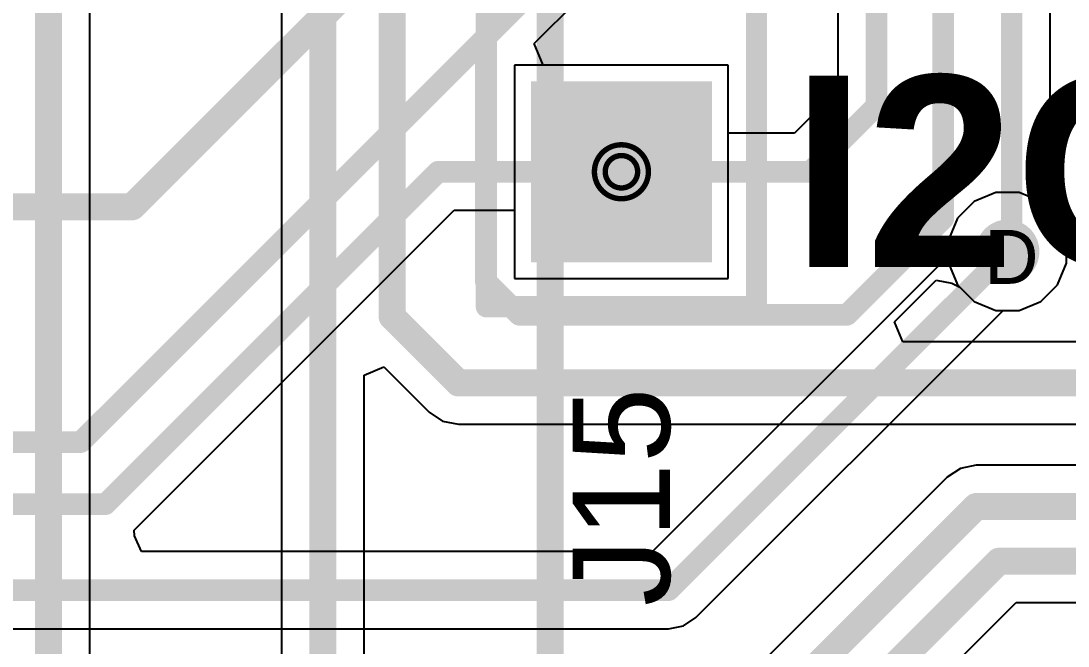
# Model space of a CAD drawing. Header units: inches. Extents: x -11 to 5428, y 0 to 5423.
# Drawn here: x 167.02 to 176.87, y 32.24 to 38.12 of the extents above; entities that cross this region are included whole.
import ezdxf

# ---------------------------------------------------------------- set-up
doc = ezdxf.new("R2010")
doc.units = ezdxf.units.IN
for name, color, linetype in [('Bottom Layer', 5, 'Continuous'), ('Bottom Solder', 6, 'Continuous'), ('Dimension', 6, 'Continuous'), ('Drill Drawing', 1, 'Continuous'), ('GND', 16, 'Continuous'), ('Multi-Layer', 9, 'Continuous'), ('Pad Holes', 156, 'Continuous'), ('PWR', 76, 'Continuous'), ('Top Layer', 1, 'Continuous'), ('Top Overlay', 2, 'Continuous'), ('Top Solder', 216, 'Continuous'), ('Via Holes', 16, 'Continuous')]:
    doc.layers.add(name, color=color, linetype=linetype)
doc.styles.add('Arial', font='', dxfattribs={"height": 0.2})
doc.styles.add('Arial_Bold', font='', dxfattribs={"height": 0.2})
doc.styles.get('Arial').set_extended_font_data('Arial')
doc.styles.get('Arial_Bold').set_extended_font_data('Arial', bold=True)

# ---------------------------------------------------------------- blocks, each defined once
blk = doc.blocks.new('HDR1X3__415')
at = {"layer": 'Bottom Layer'}
blk.add_hatch(color=5, dxfattribs=at).paths.add_polyline_path([(-0.75, 0.75), (0.75, 0.75), (0.75, -0.75), (-0.75, -0.75)])
h = blk.add_hatch(color=5, dxfattribs=at)
edge = h.paths.add_edge_path()
edge.add_arc((2.54, 0), 0.75, 0, 360)
h = blk.add_hatch(color=5, dxfattribs=at)
edge = h.paths.add_edge_path()
edge.add_arc((5.08, 0), 0.75, 0, 360)
at = {"layer": 'Bottom Solder'}
blk.add_hatch(color=6, dxfattribs=at).paths.add_polyline_path([(-0.8516, 0.8516), (0.8516, 0.8516), (0.8516, -0.8516), (-0.8516, -0.8516)])
h = blk.add_hatch(color=6, dxfattribs=at)
edge = h.paths.add_edge_path()
edge.add_arc((2.54, 0), 0.8516, 0, 360)
h = blk.add_hatch(color=6, dxfattribs=at)
edge = h.paths.add_edge_path()
edge.add_arc((5.08, 0), 0.8516, 0, 360)
at = {"layer": 'GND'}
blk.add_hatch(color=16, dxfattribs=at).paths.add_polyline_path([(-0.75, 0.75), (0.75, 0.75), (0.75, -0.75), (-0.75, -0.75)])
h = blk.add_hatch(color=16, dxfattribs=at)
edge = h.paths.add_edge_path()
edge.add_arc((2.54, 0), 0.75, 0, 360)
h = blk.add_hatch(color=16, dxfattribs=at)
edge = h.paths.add_edge_path()
edge.add_arc((5.08, 0), 0.75, 0, 360)
at = {"layer": 'Multi-Layer'}
blk.add_hatch(color=9, dxfattribs=at).paths.add_polyline_path([(-0.75, 0.75), (0.75, 0.75), (0.75, -0.75), (-0.75, -0.75)])
h = blk.add_hatch(color=9, dxfattribs=at)
edge = h.paths.add_edge_path()
edge.add_arc((2.54, 0), 0.75, 0, 360)
h = blk.add_hatch(color=9, dxfattribs=at)
edge = h.paths.add_edge_path()
edge.add_arc((5.08, 0), 0.75, 0, 360)
at = {"layer": 'Pad Holes'}
h = blk.add_hatch(color=7, dxfattribs=at)
edge = h.paths.add_edge_path()
edge.add_arc((0, 0), 0.45, 0, 360)
h = blk.add_hatch(color=7, dxfattribs=at)
edge = h.paths.add_edge_path()
edge.add_arc((2.54, 0), 0.45, 0, 360)
h = blk.add_hatch(color=7, dxfattribs=at)
edge = h.paths.add_edge_path()
edge.add_arc((5.08, 0), 0.45, 0, 360)
at = {"layer": 'PWR'}
blk.add_hatch(color=76, dxfattribs=at).paths.add_polyline_path([(-0.75, 0.75), (0.75, 0.75), (0.75, -0.75), (-0.75, -0.75)])
h = blk.add_hatch(color=76, dxfattribs=at)
edge = h.paths.add_edge_path()
edge.add_arc((2.54, 0), 0.75, 0, 360)
h = blk.add_hatch(color=76, dxfattribs=at)
edge = h.paths.add_edge_path()
edge.add_arc((5.08, 0), 0.75, 0, 360)
at = {"layer": 'Top Layer'}
blk.add_hatch(color=1, dxfattribs=at).paths.add_polyline_path([(-0.75, 0.75), (0.75, 0.75), (0.75, -0.75), (-0.75, -0.75)])
h = blk.add_hatch(color=1, dxfattribs=at)
edge = h.paths.add_edge_path()
edge.add_arc((2.54, 0), 0.75, 0, 360)
h = blk.add_hatch(color=1, dxfattribs=at)
edge = h.paths.add_edge_path()
edge.add_arc((5.08, 0), 0.75, 0, 360)
at = {"layer": 'Top Solder'}
blk.add_hatch(color=216, dxfattribs=at).paths.add_polyline_path([(-0.8516, 0.8516), (0.8516, 0.8516), (0.8516, -0.8516), (-0.8516, -0.8516)])
h = blk.add_hatch(color=216, dxfattribs=at)
edge = h.paths.add_edge_path()
edge.add_arc((2.54, 0), 0.8516, 0, 360)
h = blk.add_hatch(color=216, dxfattribs=at)
edge = h.paths.add_edge_path()
edge.add_arc((5.08, 0), 0.8516, 0, 360)
at = {"layer": 'Top Overlay'}
for points in [[(-1.27, 1.27, 0.2, 0.2, 0), (-1.27, -1.27, 0.2, 0.2, 0)], [(-1.27, 1.27, 0.2, 0.2, 0), (6.35, 1.27, 0.2, 0.2, 0)], [(6.35, 1.27, 0.2, 0.2, 0), (6.35, -1.27, 0.2, 0.2, 0)], [(-1.27, -1.27, 0.2, 0.2, 0), (6.35, -1.27, 0.2, 0.2, 0)]]:
    blk.add_lwpolyline(points, format="xyseb", dxfattribs=at)
for points in [[(-1.32, 1.27, 0.1, 0.1, 1), (-1.22, 1.27, 0.1, 0.1, 1)], [(-1.32, 1.27, 0.1, 0.1, 1), (-1.22, 1.27, 0.1, 0.1, 1)], [(6.3, 1.27, 0.1, 0.1, 1), (6.4, 1.27, 0.1, 0.1, 1)], [(6.3, 1.27, 0.1, 0.1, 1), (6.4, 1.27, 0.1, 0.1, 1)], [(-1.32, -1.27, 0.1, 0.1, 1), (-1.22, -1.27, 0.1, 0.1, 1)], [(-1.32, -1.27, 0.1, 0.1, 1), (-1.22, -1.27, 0.1, 0.1, 1)], [(6.3, -1.27, 0.1, 0.1, 1), (6.4, -1.27, 0.1, 0.1, 1)], [(6.3, -1.27, 0.1, 0.1, 1), (6.4, -1.27, 0.1, 0.1, 1)]]:
    blk.add_lwpolyline(points, format="xyseb", close=True, dxfattribs=at)

msp = doc.modelspace()

# ---------------------------------------------------------------- hatches: boundary and pattern name
at = {"layer": 'Bottom Layer'}
h = msp.add_hatch(color=5, dxfattribs=at)
edge = h.paths.add_edge_path()
edge.add_arc((176.3014, 35.953), 0.3, 0, 360)
at = {"layer": 'GND'}
h = msp.add_hatch(color=16, dxfattribs=at)
edge = h.paths.add_edge_path()
edge.add_arc((176.3014, 35.953), 0.3, 0, 360)
at = {"layer": 'PWR'}
h = msp.add_hatch(color=76, dxfattribs=at)
edge = h.paths.add_edge_path()
edge.add_arc((176.3014, 35.953), 0.3, 0, 360)
at = {"layer": 'Top Layer'}
h = msp.add_hatch(color=1, dxfattribs=at)
edge = h.paths.add_edge_path()
edge.add_arc((176.3014, 35.953), 0.3, 0, 360)
at = {"layer": 'Via Holes'}
h = msp.add_hatch(color=7, dxfattribs=at)
edge = h.paths.add_edge_path()
edge.add_arc((176.3014, 35.953), 0.15, 0, 360)

# ---------------------------------------------------------------- linework, layer by layer
at = {"layer": 'Bottom Layer'}
for p, q in [((174.7063, 43.9783), (174.7063, 37.4732)), ((176.7032, 36.3347), (176.7032, 41.9167)), ((169.4732, 40.0641), (169.4732, 32.0596)), ((167.6729, 31.3752), (167.6729, 38.5512)), ((171.8507, 37.9102), (172.2608, 38.3204)), ((171.9349, 37.707), (171.8507, 37.9102)), ((173.6747, 37.707), (171.9349, 37.707)), ((173.6747, 37.0656), (173.6747, 37.707)), ((174.7063, 37.4732), (174.2987, 37.0656)), ((174.2987, 37.0656), (173.6747, 37.0656)), ((176.7711, 36.2668), (176.7032, 36.3347)), ((176.8554, 36.0632), (176.7711, 36.2668)), ((176.8554, 35.8428), (176.8554, 36.0632)), ((176.7711, 35.6392), (176.8554, 35.8428)), ((175.2396, 35.2918), (175.6308, 35.6829)), ((175.6308, 35.6829), (175.7769, 35.6539)), ((175.7769, 35.6539), (175.8531, 35.6179)), ((175.8531, 35.6179), (175.9876, 35.4834)), ((176.6152, 35.4834), (176.7711, 35.6392)), ((175.9876, 35.4834), (176.1912, 35.399)), ((176.4116, 35.399), (176.6152, 35.4834)), ((176.1912, 35.399), (176.4116, 35.399)), ((175.3174, 35.104), (175.2396, 35.2918)), ((193.2199, 35.104), (175.3174, 35.104)), ((170.2501, 34.7889), (170.4378, 34.8667)), ((170.4378, 34.8667), (170.8636, 34.4409)), ((170.2501, 31.8987), (170.2501, 34.7889)), ((170.8636, 34.4409), (170.9897, 34.3567)), ((170.9897, 34.3567), (171.1383, 34.3271)), ((171.1383, 34.3271), (193.3808, 34.3271)), ((175.8588, 33.9123), (175.7328, 33.8281)), ((176.0075, 33.9418), (175.8588, 33.9123)), ((195.9964, 33.9418), (176.0075, 33.9418)), ((175.7328, 33.8281), (168.9212, 27.0165)), ((169.5701, 25.8383), (176.3817, 32.6499)), ((176.3817, 32.6499), (192.079, 32.6499))]:
    msp.add_line(p, q, dxfattribs=at)
for points in [[(175.0689, 37.323, 0.2032, 0.2032, 0), (175.0689, 44.3992, 0.2032, 0.2032, 0)], [(175.6976, 36.2625, 0.2032, 0.2032, 0), (175.6976, 42.3597, 0.2032, 0.2032, 0)], [(176.3406, 35.9915, 0.2032, 0.2032, 0), (176.3406, 42.0669, 0.2032, 0.2032, 0)], [(169.8616, 31.8987, 0.254, 0.254, 0), (169.8616, 40.241, 0.254, 0.254, 0)], [(170.5147, 35.3392, 0.254, 0.254, 0), (170.5147, 39.8898, 0.254, 0.254, 0)], [(171.3953, 37.9676, 0.2032, 0.2032, 0), (172.6707, 39.243, 0.2032, 0.2032, 0)], [(167.2844, 31.3752, 0.254, 0.254, 0), (167.2844, 38.7121, 0.254, 0.254, 0)], [(171.3953, 35.6725, 0.2032, 0.2032, 0), (171.3953, 37.9676, 0.2032, 0.2032, 0)], [(174.4489, 36.703, 0.2032, 0.2032, 0), (175.0689, 37.323, 0.2032, 0.2032, 0)], [(172.6707, 36.703, 0.2032, 0.2032, 0), (174.4489, 36.703, 0.2032, 0.2032, 0)], [(174.7919, 35.3568, 0.2032, 0.2032, 0), (175.6976, 36.2625, 0.2032, 0.2032, 0)], [(171.3953, 35.6725, 0.2032, 0.2032, 0), (171.711, 35.3568, 0.2032, 0.2032, 0)], [(170.5147, 35.3392, 0.254, 0.254, 0), (171.1383, 34.7156, 0.254, 0.254, 0)], [(171.711, 35.3568, 0.2032, 0.2032, 0), (174.7919, 35.3568, 0.2032, 0.2032, 0)], [(171.1383, 34.7156, 0.254, 0.254, 0), (193.3808, 34.7156, 0.254, 0.254, 0)], [(169.0821, 26.628, 0.254, 0.254, 0), (176.0075, 33.5534, 0.254, 0.254, 0)], [(176.0075, 33.5534, 0.254, 0.254, 0), (196.1573, 33.5534, 0.254, 0.254, 0)], [(169.2954, 26.113, 0.254, 0.254, 0), (176.2208, 33.0384, 0.254, 0.254, 0)], [(176.2208, 33.0384, 0.254, 0.254, 0), (196.3899, 33.0384, 0.254, 0.254, 0)]]:
    msp.add_lwpolyline(points, format="xyseb", dxfattribs=at)
for points in [[(171.3445, 37.9676, 0.1016, 0.1016, 1), (171.4461, 37.9676, 0.1016, 0.1016, 1)], [(171.3445, 37.9676, 0.1016, 0.1016, 1), (171.4461, 37.9676, 0.1016, 0.1016, 1)], [(175.0181, 37.323, 0.1016, 0.1016, 1), (175.1197, 37.323, 0.1016, 0.1016, 1)], [(175.0181, 37.323, 0.1016, 0.1016, 1), (175.1197, 37.323, 0.1016, 0.1016, 1)], [(172.6199, 36.703, 0.1016, 0.1016, 1), (172.7215, 36.703, 0.1016, 0.1016, 1)], [(174.3981, 36.703, 0.1016, 0.1016, 1), (174.4997, 36.703, 0.1016, 0.1016, 1)], [(174.3981, 36.703, 0.1016, 0.1016, 1), (174.4997, 36.703, 0.1016, 0.1016, 1)], [(175.6468, 36.2625, 0.1016, 0.1016, 1), (175.7484, 36.2625, 0.1016, 0.1016, 1)], [(175.6468, 36.2625, 0.1016, 0.1016, 1), (175.7484, 36.2625, 0.1016, 0.1016, 1)], [(176.2898, 35.9915, 0.1016, 0.1016, 1), (176.3914, 35.9915, 0.1016, 0.1016, 1)], [(171.3445, 35.6725, 0.1016, 0.1016, 1), (171.4461, 35.6725, 0.1016, 0.1016, 1)], [(171.3445, 35.6725, 0.1016, 0.1016, 1), (171.4461, 35.6725, 0.1016, 0.1016, 1)], [(170.4512, 35.3392, 0.127, 0.127, 1), (170.5782, 35.3392, 0.127, 0.127, 1)], [(170.4512, 35.3392, 0.127, 0.127, 1), (170.5782, 35.3392, 0.127, 0.127, 1)], [(171.6602, 35.3568, 0.1016, 0.1016, 1), (171.7618, 35.3568, 0.1016, 0.1016, 1)], [(171.6602, 35.3568, 0.1016, 0.1016, 1), (171.7618, 35.3568, 0.1016, 0.1016, 1)], [(174.7411, 35.3568, 0.1016, 0.1016, 1), (174.8427, 35.3568, 0.1016, 0.1016, 1)], [(174.7411, 35.3568, 0.1016, 0.1016, 1), (174.8427, 35.3568, 0.1016, 0.1016, 1)], [(171.0748, 34.7156, 0.127, 0.127, 1), (171.2018, 34.7156, 0.127, 0.127, 1)], [(171.0748, 34.7156, 0.127, 0.127, 1), (171.2018, 34.7156, 0.127, 0.127, 1)], [(175.944, 33.5534, 0.127, 0.127, 1), (176.071, 33.5534, 0.127, 0.127, 1)], [(175.944, 33.5534, 0.127, 0.127, 1), (176.071, 33.5534, 0.127, 0.127, 1)], [(176.1573, 33.0384, 0.127, 0.127, 1), (176.2843, 33.0384, 0.127, 0.127, 1)], [(176.1573, 33.0384, 0.127, 0.127, 1), (176.2843, 33.0384, 0.127, 0.127, 1)]]:
    msp.add_lwpolyline(points, format="xyseb", close=True, dxfattribs=at)
at = {"layer": 'Dimension'}
msp.add_lwpolyline([(172, 0, 0.254, 0.254, 0), (172, 110, 0.254, 0.254, 0)], format="xyseb", dxfattribs=at)
at = {"layer": 'Drill Drawing'}
for points in [[(172.9247, 36.703, 0.0508, 0.0508, 1), (172.4167, 36.703, 0.0508, 0.0508, 1)], [(172.8231, 36.703, 0.0508, 0.0508, 1), (172.5183, 36.703, 0.0508, 0.0508, 1)], [(172.404, 36.703, 0.0254, 0.0254, 1), (172.4294, 36.703, 0.0254, 0.0254, 1)], [(172.5056, 36.703, 0.0254, 0.0254, 1), (172.531, 36.703, 0.0254, 0.0254, 1)], [(172.8104, 36.703, 0.0254, 0.0254, 1), (172.8358, 36.703, 0.0254, 0.0254, 1)], [(172.912, 36.703, 0.0254, 0.0254, 1), (172.9374, 36.703, 0.0254, 0.0254, 1)]]:
    msp.add_lwpolyline(points, format="xyseb", close=True, dxfattribs=at)
at = {"layer": 'GND'}
for p, q in [((173.6747, 37.707), (171.6667, 37.707)), ((171.6667, 37.707), (171.6667, 35.699)), ((173.6747, 35.699), (173.6747, 37.707)), ((176.1912, 36.507), (175.9876, 36.4227)), ((176.4116, 36.507), (176.1912, 36.507)), ((176.6152, 36.4227), (176.4116, 36.507)), ((175.9876, 36.4227), (175.8318, 36.2668)), ((176.7711, 36.2668), (176.6152, 36.4227)), ((175.8318, 36.2668), (175.7474, 36.0632)), ((176.8554, 36.0632), (176.7711, 36.2668)), ((175.7474, 36.0632), (175.7474, 35.8428)), ((176.8554, 35.8428), (176.8554, 36.0632)), ((175.7474, 35.8428), (175.8318, 35.6392)), ((176.7711, 35.6392), (176.8554, 35.8428)), ((171.6667, 35.699), (173.6747, 35.699)), ((175.8318, 35.6392), (175.9876, 35.4834)), ((176.6152, 35.4834), (176.7711, 35.6392)), ((175.9876, 35.4834), (176.1912, 35.399)), ((176.4116, 35.399), (176.6152, 35.4834)), ((176.1912, 35.399), (176.4116, 35.399))]:
    msp.add_line(p, q, dxfattribs=at)
at = {"layer": 'PWR'}
for p, q in [((173.6747, 37.707), (171.6667, 37.707)), ((171.6667, 37.707), (171.6667, 35.699)), ((173.6747, 35.699), (173.6747, 37.707)), ((176.1912, 36.507), (175.9876, 36.4227)), ((176.4116, 36.507), (176.1912, 36.507)), ((176.6152, 36.4227), (176.4116, 36.507)), ((175.9876, 36.4227), (175.8318, 36.2668)), ((176.7711, 36.2668), (176.6152, 36.4227)), ((175.8318, 36.2668), (175.7474, 36.0632)), ((176.8554, 36.0632), (176.7711, 36.2668)), ((175.7474, 36.0632), (175.7474, 35.8428)), ((176.8554, 35.8428), (176.8554, 36.0632)), ((175.7474, 35.8428), (175.8318, 35.6392)), ((176.7711, 35.6392), (176.8554, 35.8428)), ((171.6667, 35.699), (173.6747, 35.699)), ((175.8318, 35.6392), (175.9876, 35.4834)), ((176.6152, 35.4834), (176.7711, 35.6392)), ((175.9876, 35.4834), (176.1912, 35.399)), ((176.4116, 35.399), (176.6152, 35.4834)), ((176.1912, 35.399), (176.4116, 35.399))]:
    msp.add_line(p, q, dxfattribs=at)
at = {"layer": 'Top Layer'}
for p, q in [((171.8507, 37.9102), (172.2608, 38.3204)), ((171.9349, 37.707), (171.8507, 37.9102)), ((173.6747, 37.707), (171.9349, 37.707)), ((173.6747, 35.699), (173.6747, 37.707)), ((176.1912, 36.507), (175.9876, 36.4227)), ((176.4116, 36.507), (176.1912, 36.507)), ((176.6152, 36.4227), (176.4116, 36.507)), ((168.088, 33.3318), (171.0967, 36.3404)), ((171.0967, 36.3404), (171.6667, 36.3404)), ((171.6667, 36.3404), (171.6667, 35.699)), ((175.9876, 36.4227), (175.8318, 36.2668)), ((176.7711, 36.2668), (176.6152, 36.4227)), ((175.8318, 36.2668), (175.7474, 36.0632)), ((176.8554, 36.0632), (176.7711, 36.2668)), ((175.7474, 36.0632), (175.7474, 35.9118)), ((176.8554, 35.8428), (176.8554, 36.0632)), ((175.7474, 35.9118), (172.9642, 33.1286)), ((176.7711, 35.6392), (176.8554, 35.8428)), ((171.6667, 35.699), (173.6747, 35.699)), ((176.6152, 35.4834), (176.7711, 35.6392)), ((176.4116, 35.399), (176.6152, 35.4834)), ((173.3708, 32.5096), (176.2602, 35.399)), ((176.2602, 35.399), (176.4116, 35.399)), ((168.0929, 33.2769), (168.088, 33.3318)), ((168.1561, 33.1286), (168.0929, 33.2769)), ((172.9642, 33.1286), (168.1561, 33.1286)), ((173.2532, 32.431), (173.3708, 32.5096)), ((148.5081, 32.4034), (173.1144, 32.4034)), ((173.1144, 32.4034), (173.2532, 32.431)), ((173.1144, 32.4034), (173.1144, 32.4034))]:
    msp.add_line(p, q, dxfattribs=at)
for points in [[(168.0697, 36.3728, 0.254, 0.254, 0), (172.2353, 40.5384, 0.254, 0.254, 0)], [(167.5872, 34.1594, 0.2032, 0.2032, 0), (172.6707, 39.243, 0.2032, 0.2032, 0)], [(167.8187, 33.5752, 0.2032, 0.2032, 0), (170.9465, 36.703, 0.2032, 0.2032, 0)], [(170.9465, 36.703, 0.2032, 0.2032, 0), (172.6707, 36.703, 0.2032, 0.2032, 0)], [(162.0963, 36.3728, 0.254, 0.254, 0), (168.0697, 36.3728, 0.254, 0.254, 0)], [(173.1144, 32.766, 0.2032, 0.2032, 0), (176.3014, 35.953, 0.2032, 0.2032, 0)], [(150.397, 34.1594, 0.2032, 0.2032, 0), (167.5872, 34.1594, 0.2032, 0.2032, 0)], [(149.6606, 33.5752, 0.2032, 0.2032, 0), (167.8187, 33.5752, 0.2032, 0.2032, 0)], [(148.5081, 32.766, 0.2032, 0.2032, 0), (173.1144, 32.766, 0.2032, 0.2032, 0)]]:
    msp.add_lwpolyline(points, format="xyseb", dxfattribs=at)
for points in [[(170.8957, 36.703, 0.1016, 0.1016, 1), (170.9973, 36.703, 0.1016, 0.1016, 1)], [(170.8957, 36.703, 0.1016, 0.1016, 1), (170.9973, 36.703, 0.1016, 0.1016, 1)], [(172.6199, 36.703, 0.1016, 0.1016, 1), (172.7215, 36.703, 0.1016, 0.1016, 1)], [(168.0062, 36.3728, 0.127, 0.127, 1), (168.1332, 36.3728, 0.127, 0.127, 1)], [(168.0062, 36.3728, 0.127, 0.127, 1), (168.1332, 36.3728, 0.127, 0.127, 1)], [(176.2506, 35.953, 0.1016, 0.1016, 1), (176.3522, 35.953, 0.1016, 0.1016, 1)], [(167.5364, 34.1594, 0.1016, 0.1016, 1), (167.638, 34.1594, 0.1016, 0.1016, 1)], [(167.5364, 34.1594, 0.1016, 0.1016, 1), (167.638, 34.1594, 0.1016, 0.1016, 1)], [(167.7679, 33.5752, 0.1016, 0.1016, 1), (167.8695, 33.5752, 0.1016, 0.1016, 1)], [(167.7679, 33.5752, 0.1016, 0.1016, 1), (167.8695, 33.5752, 0.1016, 0.1016, 1)], [(173.0636, 32.766, 0.1016, 0.1016, 1), (173.1652, 32.766, 0.1016, 0.1016, 1)], [(173.0636, 32.766, 0.1016, 0.1016, 1), (173.1652, 32.766, 0.1016, 0.1016, 1)]]:
    msp.add_lwpolyline(points, format="xyseb", close=True, dxfattribs=at)

# ---------------------------------------------------------------- block references
at = {"rotation": 90}
msp.add_blockref('HDR1X3__415', (172.6707, 36.703), dxfattribs=at)

# ---------------------------------------------------------------- texts
at = {"layer": 'Drill Drawing', "style": 'Arial'}
msp.add_text('D', height=0.508, dxfattribs=at).set_placement((176.0813, 35.6483))
at = {"layer": 'Top Overlay'}
for s, height, rotation, style, p in [('I2C4-SCL', 1.8, 360, 'Arial_Bold', (174.2709, 35.8074)), ('J15', 0.9144, 90, 'Arial', (173.1263, 32.614))]:
    msp.add_text(s, height=height, rotation=rotation, dxfattribs=dict(at, style=style)).set_placement(p)

doc.saveas('drawing.dxf')
